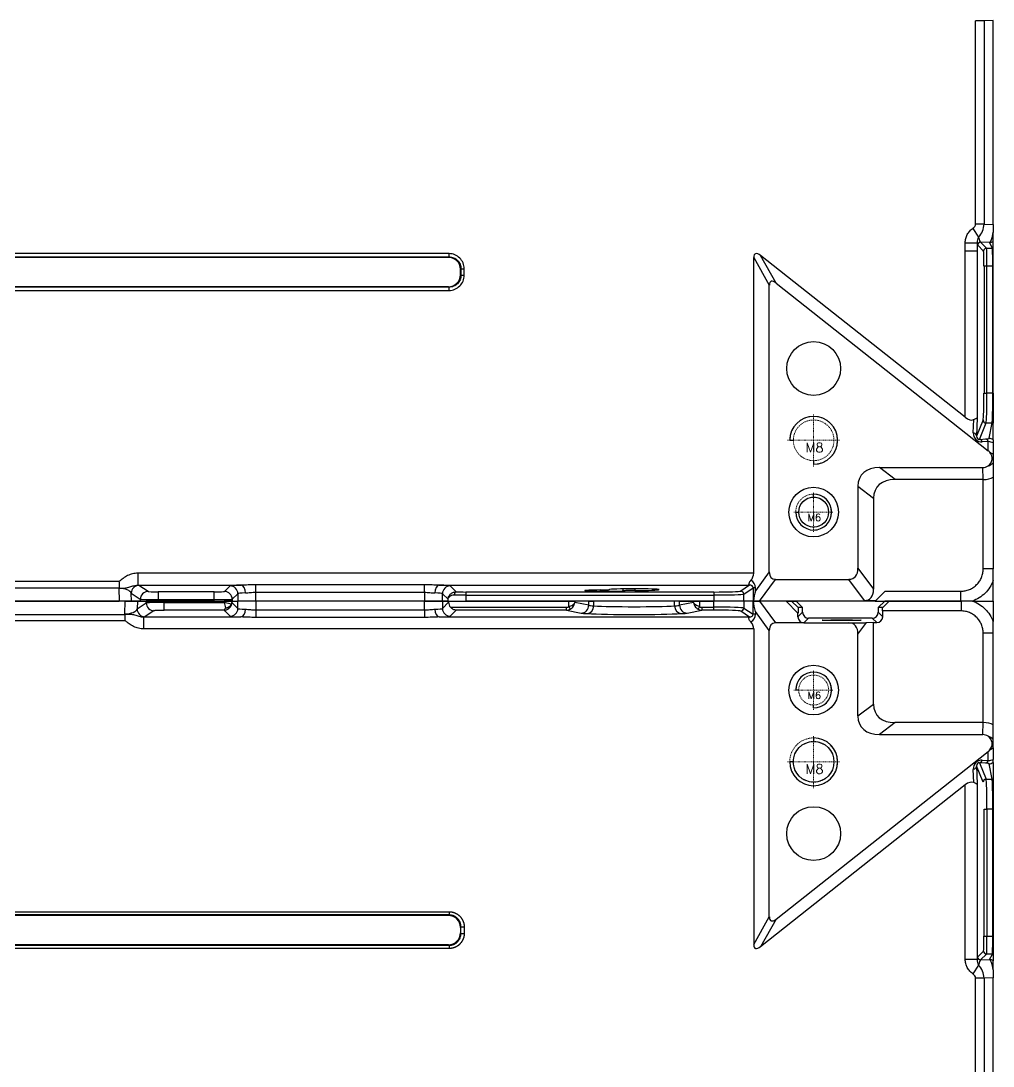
# Model space of a CAD drawing. Header units: millimetres. Extents: x 389 to 17466, y 310 to 5904.
# Drawn here: x 14890.4 to 15053, y 4295.9 to 4470.6 of the extents above; entities that cross this region are included whole.
import ezdxf

# ---------------------------------------------------------------- set-up
doc = ezdxf.new("R2010")
doc.units = ezdxf.units.MM
doc.linetypes.add('CENTER', pattern=[0.6, 0.375, -0.075, 0.075, -0.075])
doc.linetypes.add('HIDDEN', pattern=[0.2, 0.1, -0.1])
doc.layers.add('screw', color=33, linetype='Continuous', lineweight=13)
doc.styles.add('TXT', font='txt.shx', dxfattribs={"bigfont": 'gbcbig.shx'})

# ---------------------------------------------------------------- blocks, each defined once
blk = doc.blocks.new('screw_m8_g')
at = {"layer": 'screw', "color": 1, "linetype": 'CENTER', "lineweight": 18, "ltscale": 0.16}
for p, q in [((0, -4.4), (0, 4.4)), ((-4.4, 0), (4.4, 0))]:
    blk.add_line(p, q, dxfattribs=at)
at = {"layer": 'screw', "color": 33, "linetype": 'HIDDEN', "lineweight": 18, "ltscale": 0.16}
blk.add_circle((0, 0), 3.4, dxfattribs=at)
at = {"layer": 'screw', "color": 92, "linetype": 'HIDDEN', "lineweight": 18, "ltscale": 0.16}
blk.add_arc((0, 0), 4, 270, 180, dxfattribs=at)
at = {"layer": 'screw', "color": 6, "lineweight": 18, "style": 'TXT'}
blk.add_text('M8', height=1.6, dxfattribs=at).set_placement((-1.36, -2))
blk = doc.blocks.new('screw_m6_g')
at = {"layer": 'screw', "color": 1, "linetype": 'CENTER', "lineweight": 18, "ltscale": 0.12}
for p, q in [((0, -3.3), (0, 3.3)), ((-3.3, 0), (3.3, 0))]:
    blk.add_line(p, q, dxfattribs=at)
at = {"layer": 'screw', "color": 33, "linetype": 'HIDDEN', "lineweight": 18, "ltscale": 0.12}
blk.add_circle((0, 0), 2.5, dxfattribs=at)
at = {"layer": 'screw', "color": 92, "linetype": 'HIDDEN', "lineweight": 18, "ltscale": 0.12}
blk.add_arc((0, 0), 3, 270, 180, dxfattribs=at)
at = {"layer": 'screw', "color": 6, "lineweight": 18, "style": 'TXT'}
blk.add_text('M6', height=1.2, dxfattribs=at).set_placement((-1.02, -1.5))
blk = doc.blocks.new('YTGUH')
at = {"color": 9, "linetype": 'Continuous', "true_color": 0xc7c8ca}
for p, q in [((1930.43, 1169.18), (1930.43, 1203.13)), ((1931.84, 1203.13), (1930.43, 1203.13)), ((1933.36, 1203.18), (1931.84, 1203.13)), ((1931.84, 1203.13), (1931.84, 1169.18)), ((1933.36, 1169.13), (1933.36, 1203.18)), ((1931.84, 1169.18), (1930.43, 1169.18)), ((1931.84, 1169.18), (1933.36, 1169.13)), ((1933.36, 1169.13), (1933.36, 1167.79)), ((1929.98, 1168.46), (1930.92, 1167)), ((1928.7, 1164.71), (1928.7, 1166.06)), ((1928.7, 1166.06), (1930.7, 1166.06)), ((1930.7, 1166.06), (1930.7, 1164.71)), ((1931.75, 1164.65), (1930.78, 1165.63)), ((1932.77, 1166.08), (1931.28, 1166.13)), ((1931.28, 1166.13), (1932.25, 1165.15)), ((1933.24, 1165.15), (1932.77, 1166.08)), ((1933.36, 1165.16), (1933.36, 1166.26)), ((1842.4, 1164.23), (1704.31, 1164.23)), ((1704.31, 1163.69), (1842.4, 1163.69)), ((1842.32, 1163.61), (1704.39, 1163.61)), ((1842.4, 1163.69), (1842.32, 1163.61)), ((1842.4, 1163.69), (1842.4, 1164.23)), ((1893.34, 1163.56), (1895.94, 1158.95)), ((1893.34, 1110.81), (1893.34, 1163.56)), ((1897.1, 1159.31), (1894.5, 1163.92)), ((1928.7, 1136.87), (1894.5, 1163.92)), ((1928.7, 1136.87), (1928.7, 1164.71)), ((1928.7, 1164.71), (1930.7, 1164.71)), ((1930.7, 1164.71), (1930.7, 1136.79)), ((1932.25, 1165.15), (1933.24, 1165.15)), ((1931.84, 1162.16), (1931.84, 1140.91)), ((1932.34, 1162.16), (1931.84, 1162.16)), ((1932.34, 1140.91), (1932.34, 1162.16)), ((1933.3, 1162.16), (1932.34, 1162.16)), ((1933.3, 1140.91), (1933.3, 1162.16)), ((1933.3, 1162.16), (1933.36, 1162.16)), ((1933.36, 1140.91), (1933.36, 1162.16)), ((1844.31, 1161.61), (1844.4, 1161.7)), ((1844.31, 1160.7), (1844.31, 1161.61)), ((1844.4, 1160.61), (1844.31, 1160.7)), ((1844.4, 1161.7), (1844.4, 1160.61)), ((1844.4, 1161.7), (1844.94, 1161.7)), ((1844.4, 1160.61), (1844.94, 1160.61)), ((1844.94, 1160.61), (1844.94, 1161.7)), ((1842.4, 1158.62), (1704.31, 1158.62)), ((1842.32, 1158.71), (1704.39, 1158.71)), ((1842.32, 1158.71), (1842.4, 1158.62)), ((1842.4, 1158.08), (1842.4, 1158.62)), ((1895.94, 1111.05), (1895.94, 1158.95)), ((1897.1, 1159.31), (1932.54, 1131.29)), ((1704.31, 1158.08), (1842.4, 1158.08)), ((1931.84, 1140.91), (1932.34, 1140.91)), ((1933.3, 1140.91), (1932.34, 1140.91)), ((1933.3, 1140.91), (1933.36, 1140.91)), ((1930.05, 1134.28), (1930.12, 1136.5)), ((1930.7, 1136.79), (1930.61, 1133.72)), ((1931.7, 1136.43), (1930.61, 1133.72)), ((1931.1, 1133.19), (1932.19, 1135.93)), ((1932.19, 1135.93), (1933.21, 1135.93)), ((1932.69, 1133.36), (1933.21, 1135.93)), ((1933.36, 1133.11), (1933.36, 1135.92)), ((1899.36, 1133.03), (1899.96, 1133.03)), ((1931.1, 1133.19), (1932.12, 1133.25)), ((1932.56, 1132.81), (1931.54, 1132.75)), ((1932.54, 1131.29), (1932.56, 1132.81)), ((1933.36, 1132.63), (1933.36, 1130.66)), ((1933.36, 1130.66), (1933.36, 1129.28)), ((1903.36, 1129.63), (1903.36, 1129.03)), ((1933.36, 1129.28), (1933.36, 1126.84)), ((1914.37, 1128.47), (1931.66, 1128.47)), ((1916.98, 1126.47), (1914.37, 1128.47)), ((1931.7, 1126.47), (1931.66, 1128.47)), ((1910.77, 1125.36), (1910.77, 1111.68)), ((1910.77, 1125.36), (1913.37, 1123.36)), ((1931.7, 1126.47), (1916.98, 1126.47)), ((1931.71, 1111.55), (1931.71, 1126.47)), ((1933.36, 1126.84), (1933.36, 1111.55)), ((1903.36, 1123.53), (1903.36, 1124.03)), ((1913.37, 1123.36), (1913.37, 1108.14)), ((1900.36, 1121.03), (1900.86, 1121.03)), ((1910.77, 1111.68), (1913.37, 1108.14)), ((1933.36, 1111.55), (1931.71, 1111.55)), ((1787.22, 1109.43), (1759.49, 1109.43)), ((1790.35, 1110.81), (1790.35, 1108.81)), ((1893.34, 1110.81), (1790.35, 1110.81)), ((1895.94, 1111.05), (1893.61, 1107.89)), ((1894.28, 1106.16), (1896.96, 1109.79)), ((1896.96, 1109.79), (1909.24, 1109.79)), ((1911.85, 1106.26), (1909.24, 1109.79)), ((1759.44, 1108.37), (1787.27, 1108.37)), ((1787.25, 1108.32), (1787.21, 1108.3)), ((1787.21, 1108.3), (1787.28, 1106.16)), ((1790.35, 1108.81), (1807.62, 1108.81)), ((1792.09, 1107.76), (1790.56, 1108.77)), ((1803.16, 1107.7), (1793.78, 1107.7)), ((1793.78, 1107.7), (1793.78, 1106.4)), ((1803.16, 1106.4), (1803.16, 1107.7)), ((1805.8, 1108.69), (1804.86, 1107.76)), ((1838.3, 1108.89), (1810.09, 1108.89)), ((1810.09, 1107.63), (1810.09, 1108.89)), ((1838.3, 1107.63), (1838.3, 1108.89)), ((1840.78, 1108.81), (1892.42, 1108.81)), ((1843.6, 1107.69), (1842.6, 1108.69)), ((1886.67, 1107.67), (1845.23, 1107.67)), ((1845.23, 1107.67), (1845.23, 1107.17)), ((1871.53, 1107.88), (1871.53, 1108.2)), ((1873.44, 1108.22), (1873.44, 1107.93)), ((1886.67, 1107.67), (1886.67, 1107.17)), ((1892.66, 1108.82), (1891.17, 1107.82)), ((1891.66, 1107.32), (1893.22, 1108.36)), ((1892.42, 1108.81), (1892.66, 1108.82)), ((1893.22, 1108.36), (1893.22, 1106.16)), ((1893.61, 1108.36), (1893.22, 1108.36)), ((1893.61, 1107.89), (1893.61, 1108.36)), ((1913.76, 1106.26), (1915.3, 1107.8)), ((1915.3, 1107.8), (1927.97, 1107.8)), ((1927.97, 1106.16), (1927.97, 1107.8)), ((1788.28, 1106.16), (1758.43, 1106.16)), ((1759.43, 1106.16), (1787.28, 1106.16)), ((1789.31, 1106.16), (1787.28, 1106.16)), ((1788.21, 1104.02), (1788.28, 1106.16)), ((1788.28, 1106.16), (1790.31, 1106.16)), ((1789.31, 1106.16), (1789.27, 1107.47)), ((1789.27, 1107.47), (1790.79, 1106.46)), ((1790.79, 1106.16), (1789.31, 1106.16)), ((1790.31, 1106.16), (1790.27, 1104.84)), ((1790.31, 1106.16), (1791.79, 1106.16)), ((1790.79, 1106.46), (1790.79, 1106.16)), ((1790.79, 1106.16), (1793.78, 1106.16)), ((1791.79, 1105.85), (1791.79, 1106.16)), ((1794.78, 1106.16), (1791.79, 1106.16)), ((1793.78, 1106.16), (1793.78, 1106.4)), ((1793.78, 1106.4), (1803.16, 1106.4)), ((1803.16, 1106.16), (1793.78, 1106.16)), ((1794.78, 1106.16), (1794.78, 1105.91)), ((1794.78, 1106.16), (1804.8, 1106.16)), ((1794.78, 1105.91), (1804.8, 1105.91)), ((1794.78, 1104.61), (1794.78, 1105.91)), ((1803.16, 1106.16), (1803.16, 1106.4)), ((1803.16, 1106.16), (1806.16, 1106.16)), ((1804.8, 1105.91), (1804.8, 1106.16)), ((1806.1, 1106.16), (1804.8, 1106.16)), ((1806, 1105.63), (1804.8, 1105.91)), ((1804.8, 1105.91), (1805.01, 1105.02)), ((1806.1, 1106.16), (1806.1, 1105.91)), ((1806.1, 1106.16), (1807.1, 1106.16)), ((1806.1, 1105.91), (1807.1, 1104.92)), ((1806.16, 1106.46), (1807.1, 1107.39)), ((1806.16, 1106.46), (1806.16, 1106.16)), ((1806.16, 1106.16), (1807.1, 1106.16)), ((1807.1, 1107.39), (1807.1, 1106.16)), ((1810.09, 1106.16), (1807.1, 1106.16)), ((1807.1, 1104.92), (1807.1, 1106.16)), ((1810.09, 1106.16), (1807.1, 1106.16)), ((1810.09, 1107.63), (1838.3, 1107.63)), ((1810.09, 1106.16), (1810.09, 1107.63)), ((1838.3, 1106.16), (1810.09, 1106.16)), ((1810.09, 1106.16), (1810.09, 1104.68)), ((1838.3, 1106.16), (1810.09, 1106.16)), ((1838.3, 1107.63), (1838.3, 1106.16)), ((1841.3, 1106.16), (1838.3, 1106.16)), ((1838.3, 1104.68), (1838.3, 1106.16)), ((1838.3, 1106.16), (1841.3, 1106.16)), ((1841.3, 1106.16), (1841.3, 1107.39)), ((1841.3, 1107.39), (1842.23, 1106.46)), ((1841.3, 1106.16), (1842.23, 1106.16)), ((1841.3, 1106.16), (1841.3, 1104.92)), ((1842.34, 1106.16), (1841.3, 1106.16)), ((1841.3, 1104.92), (1842.34, 1105.95)), ((1842.23, 1106.16), (1842.23, 1106.46)), ((1842.23, 1106.16), (1845.23, 1106.16)), ((1842.34, 1105.95), (1842.34, 1106.16)), ((1842.34, 1106.16), (1862.43, 1106.16)), ((1845.23, 1107.17), (1886.67, 1107.17)), ((1845.23, 1107.17), (1845.23, 1106.16)), ((1886.67, 1106.16), (1845.23, 1106.16)), ((1862.43, 1105.24), (1862.43, 1106.16)), ((1862.43, 1106.16), (1863.41, 1106.16)), ((1863.41, 1106.16), (1863.41, 1105.92)), ((1865.76, 1106.16), (1863.41, 1106.16)), ((1865.76, 1105.46), (1863.41, 1105.92)), ((1865.76, 1105.46), (1865.76, 1106.16)), ((1865.76, 1106.16), (1866.59, 1106.16)), ((1866.59, 1105.36), (1866.59, 1106.16)), ((1880.12, 1106.16), (1866.59, 1106.16)), ((1880.12, 1105.36), (1880.12, 1106.16)), ((1880.95, 1106.16), (1880.12, 1106.16)), ((1880.95, 1105.46), (1880.95, 1106.16)), ((1880.95, 1106.16), (1883.3, 1106.16)), ((1883.3, 1105.92), (1880.95, 1105.46)), ((1883.3, 1105.92), (1883.3, 1106.16)), ((1883.3, 1106.16), (1884.28, 1106.16)), ((1884.28, 1106.16), (1884.28, 1105.24)), ((1884.28, 1106.16), (1886.67, 1106.16)), ((1886.67, 1107.17), (1886.67, 1106.16)), ((1891.66, 1106.16), (1886.67, 1106.16)), ((1886.67, 1105.14), (1886.67, 1106.16)), ((1891.66, 1106.16), (1886.67, 1106.16)), ((1891.66, 1106.16), (1891.66, 1107.32)), ((1893.22, 1106.16), (1891.66, 1106.16)), ((1891.66, 1106.16), (1891.66, 1104.99)), ((1893.22, 1106.16), (1891.66, 1106.16)), ((1893.22, 1106.16), (1893.28, 1106.16)), ((1893.22, 1103.95), (1893.22, 1106.16)), ((1893.28, 1106.16), (1893.22, 1106.16)), ((1894.28, 1106.16), (1893.28, 1106.16)), ((1893.28, 1106.16), (1894.28, 1106.16)), ((1913.66, 1106.16), (1894.28, 1106.16)), ((1894.28, 1106.16), (1896.96, 1102.52)), ((1898.75, 1106.16), (1894.28, 1106.16)), ((1900.74, 1104.15), (1898.75, 1106.16)), ((1898.75, 1106.16), (1899.67, 1106.16)), ((1899.67, 1106.16), (1900.76, 1105.06)), ((1899.67, 1106.16), (1900.41, 1106.16)), ((1900.41, 1106.16), (1901.51, 1105.06)), ((1911.85, 1106.26), (1913.76, 1106.26)), ((1913.66, 1106.16), (1913.76, 1106.26)), ((1913.66, 1106.16), (1927.97, 1106.16)), ((1914.15, 1105.06), (1915.25, 1106.16)), ((1915.98, 1106.16), (1915.25, 1106.16)), ((1928, 1106.16), (1915.98, 1106.16)), ((1928, 1106.16), (1928, 1104.51)), ((1790.27, 1104.84), (1791.79, 1105.85)), ((1793.09, 1104.56), (1791.56, 1103.54)), ((1804.8, 1104.61), (1794.78, 1104.61)), ((1805.8, 1103.62), (1804.8, 1104.61)), ((1810.09, 1104.68), (1838.3, 1104.68)), ((1810.09, 1104.68), (1810.09, 1103.43)), ((1838.3, 1104.68), (1838.3, 1103.43)), ((1843.62, 1104.64), (1842.6, 1103.62)), ((1842.62, 1105.14), (1862.04, 1105.14)), ((1862.04, 1104.64), (1843.62, 1104.64)), ((1862.04, 1104.64), (1862.04, 1105.14)), ((1862.04, 1104.64), (1864.48, 1104.16)), ((1862.43, 1105.24), (1862.66, 1104.8)), ((1882.23, 1104.16), (1884.67, 1104.64)), ((1884.28, 1105.24), (1884.05, 1104.8)), ((1884.67, 1105.14), (1884.67, 1104.64)), ((1884.67, 1105.14), (1886.67, 1105.14)), ((1886.67, 1104.64), (1884.67, 1104.64)), ((1886.67, 1104.64), (1886.67, 1105.14)), ((1892.66, 1103.49), (1891.17, 1104.49)), ((1891.66, 1104.99), (1893.22, 1103.95)), ((1893.61, 1104.42), (1893.61, 1103.95)), ((1895.94, 1101.26), (1893.61, 1104.42)), ((1900.74, 1103.53), (1901.51, 1104.3)), ((1900.74, 1103.53), (1900.74, 1104.15)), ((1901.51, 1105.06), (1900.76, 1105.06)), ((1901.51, 1104.3), (1901.51, 1105.06)), ((1914.86, 1105.06), (1914.15, 1105.06)), ((1914.15, 1105.06), (1914.15, 1104.3)), ((1914.15, 1104.3), (1914.9, 1103.55)), ((1914.9, 1105.06), (1914.86, 1105.06)), ((1914.9, 1104.01), (1914.9, 1104.51)), ((1928, 1104.51), (1914.9, 1104.51)), ((1758.44, 1103.94), (1788.27, 1103.94)), ((1788.22, 1102.88), (1758.49, 1102.88)), ((1788.25, 1103.99), (1788.21, 1104.02)), ((1791.35, 1103.5), (1807.62, 1103.5)), ((1791.35, 1101.5), (1791.35, 1103.5)), ((1838.3, 1103.43), (1810.09, 1103.43)), ((1840.78, 1103.5), (1892.42, 1103.5)), ((1892.42, 1103.5), (1892.66, 1103.49)), ((1893.61, 1103.95), (1893.22, 1103.95)), ((1901.73, 1102.52), (1896.96, 1102.52)), ((1902.51, 1103.3), (1901.73, 1102.52)), ((1901.73, 1102.52), (1909.24, 1102.52)), ((1913.15, 1103.3), (1902.51, 1103.3)), ((1910.77, 1100.63), (1912.07, 1102.4)), ((1913.37, 1102.55), (1912.07, 1102.54)), ((1912.07, 1102.54), (1912.07, 1102.54)), ((1912.07, 1102.54), (1912.07, 1102.4)), ((1913.9, 1102.55), (1913.15, 1103.3)), ((1913.37, 1102.55), (1913.9, 1102.55)), ((1913.37, 1088.95), (1913.37, 1102.55)), ((1914.9, 1103.55), (1914.9, 1104.01)), ((1893.34, 1101.5), (1791.35, 1101.5)), ((1893.34, 1101.5), (1893.34, 1048.75)), ((1895.94, 1053.36), (1895.94, 1101.26)), ((1931.71, 1085.84), (1931.71, 1100.8)), ((1933.36, 1100.8), (1931.71, 1100.8)), ((1933.36, 1085.47), (1933.36, 1100.8)), ((1910.77, 1086.95), (1910.77, 1100.63)), ((1900.86, 1091.29), (1900.36, 1091.29)), ((1903.36, 1088.29), (1903.36, 1088.79)), ((1910.77, 1086.95), (1913.37, 1088.95)), ((1916.98, 1085.84), (1914.37, 1083.84)), ((1931.7, 1085.84), (1916.98, 1085.84)), ((1931.66, 1083.84), (1931.7, 1085.84)), ((1933.36, 1083.03), (1933.36, 1085.47)), ((1903.36, 1083.29), (1903.36, 1082.69)), ((1914.37, 1083.84), (1931.66, 1083.84)), ((1933.36, 1081.65), (1933.36, 1083.03)), ((1933.36, 1081.65), (1933.36, 1079.68)), ((1897.1, 1053.01), (1932.54, 1081.02)), ((1932.56, 1079.5), (1932.54, 1081.02)), ((1899.96, 1079.29), (1899.36, 1079.29)), ((1930.12, 1075.81), (1930.05, 1078.03)), ((1930.61, 1078.59), (1930.7, 1075.53)), ((1931.7, 1075.88), (1930.61, 1078.59)), ((1932.12, 1079.06), (1931.1, 1079.12)), ((1931.1, 1079.12), (1932.19, 1076.38)), ((1931.54, 1079.56), (1932.56, 1079.5)), ((1933.21, 1076.38), (1932.69, 1078.95)), ((1933.36, 1079.2), (1933.36, 1076.39)), ((1932.19, 1076.38), (1933.21, 1076.38)), ((1928.7, 1075.44), (1894.5, 1048.39)), ((1928.7, 1046.25), (1928.7, 1075.44)), ((1930.7, 1075.53), (1930.7, 1046.25)), ((1931.84, 1050.16), (1931.84, 1071.4)), ((1931.84, 1071.4), (1932.34, 1071.4)), ((1932.34, 1071.4), (1932.34, 1050.16)), ((1933.3, 1071.4), (1932.34, 1071.4)), ((1933.3, 1050.16), (1933.3, 1071.4)), ((1933.3, 1071.4), (1933.36, 1071.4)), ((1933.36, 1071.4), (1933.36, 1050.16)), ((1704.31, 1054.23), (1842.4, 1054.23)), ((1842.4, 1053.69), (1704.31, 1053.69)), ((1842.32, 1053.61), (1704.39, 1053.61)), ((1842.32, 1053.61), (1842.4, 1053.69)), ((1842.4, 1054.23), (1842.4, 1053.69)), ((1893.34, 1048.75), (1895.94, 1053.36)), ((1897.1, 1053.01), (1894.5, 1048.39)), ((1844.4, 1051.7), (1844.31, 1051.61)), ((1844.31, 1051.61), (1844.31, 1050.7)), ((1844.31, 1050.7), (1844.4, 1050.61)), ((1844.4, 1050.61), (1844.4, 1051.7)), ((1844.4, 1051.7), (1844.94, 1051.7)), ((1844.4, 1050.61), (1844.94, 1050.61)), ((1844.94, 1051.7), (1844.94, 1050.61)), ((1931.84, 1050.16), (1932.34, 1050.16)), ((1932.34, 1050.16), (1933.3, 1050.16)), ((1933.3, 1050.16), (1933.36, 1050.16)), ((1704.31, 1048.62), (1842.4, 1048.62)), ((1842.32, 1048.71), (1704.39, 1048.71)), ((1842.4, 1048.62), (1842.32, 1048.71)), ((1842.4, 1048.62), (1842.4, 1048.08)), ((1842.4, 1048.08), (1704.31, 1048.08)), ((1930.78, 1046.68), (1931.75, 1047.66)), ((1932.25, 1047.16), (1931.28, 1046.18)), ((1933.24, 1047.16), (1932.25, 1047.16)), ((1932.77, 1046.23), (1933.24, 1047.16)), ((1933.36, 1047.15), (1933.36, 1046.05)), ((1930.7, 1046.25), (1928.7, 1046.25)), ((1930.92, 1045.31), (1929.98, 1043.85)), ((1931.28, 1046.18), (1932.77, 1046.23)), ((1933.36, 1044.52), (1933.36, 1046.05)), ((1930.43, 1009.18), (1930.43, 1043.13)), ((1931.84, 1043.13), (1930.43, 1043.13)), ((1933.36, 1043.18), (1931.84, 1043.13)), ((1931.84, 1043.13), (1931.84, 1009.18)), ((1933.36, 1044.52), (1933.36, 1043.18)), ((1933.36, 1009.13), (1933.36, 1043.18))]:
    blk.add_line(p, q, dxfattribs=at)
for centre, radius in [((1903.36, 1145.03), 4.5), ((1903.36, 1121.03), 4.15), ((1903.36, 1091.29), 4.15), ((1903.36, 1067.29), 4.5)]:
    blk.add_circle(centre, radius, dxfattribs=at)
for centre, radius, start, end in [((1903.36, 1133.03), 4, 270, 180), ((1903.36, 1133.03), 3.4, 180, 180.0001), ((1931.66, 1130.01), 1.53, 304.2742, 40.7405), ((1903.36, 1121.03), 3, 180, 90), ((1903.36, 1121.03), 2.5, 90, 89.9999), ((1903.36, 1091.29), 3, 270, 180), ((1903.36, 1091.29), 2.5, 180, 180.0001), ((1903.36, 1079.29), 4, 180, 90), ((1931.66, 1082.3), 1.53, 319.2595, 55.7258), ((1903.36, 1079.29), 3.4, 90, 89.9999)]:
    blk.add_arc(centre, radius, start, end, dxfattribs=at)
for centre, major_axis, ratio, start_param, end_param in [((1929.01, 1169.21), (1.41, -0.05), 0.706891, 5.49138, 6.307865), ((1929.01, 1169.21), (0.1, 3), 0.942809, 3.920583, 4.737069), ((1932.77, 1169.08), (0.03, 3), 0.218747, 3.185509, 4.27169), ((1930.78, 1169.13), (0, 3.5), 0.051121, 2.637545, 3.090378), ((1931.28, 1165.63), (0.354, 0.354), 0.998783, 0.786007, 2.355586), ((1931.28, 1169.13), (-0.03, 3), 0.177208, 2.354878, 3.084509), ((1932.77, 1167.08), (-0.894, -0.447), 0.999239, 1.107575, 1.728982), ((1842.3, 1161.6), (1.42, 1.42), 0.992433, 5.501585, 7.064785), ((1894.98, 1161.73), (-1.39, 2.46), 0.35329, 5.569338, 6.841706), ((1932.25, 1164.65), (0.354, 0.354), 0.998783, 0.786007, 2.355586), ((1931.75, 1162.16), (0, 2.5), 0.034921, 4.712389, 6.248279), ((1932.25, 1162.16), (0, 3), 0.029101, 4.712389, 6.248279), ((1933.24, 1166.15), (-0.894, -0.447), 0.999239, 1.107575, 1.228311), ((1933.23, 1162.16), (0, 3), 0.023273, 4.712389, 6.248279), ((1842.3, 1160.71), (1.42, -1.42), 0.992433, 5.501585, 7.064785), ((1897.59, 1157.12), (-1.39, 2.46), 0.35329, 5.569338, 6.841706), ((1931.68, 1140.91), (0, 4.5), 0.034921, 3.228859, 4.712389), ((1932.18, 1140.91), (0, 5), 0.031429, 3.228859, 4.712389), ((1933.2, 1140.91), (0, 5), 0.020946, 3.228859, 4.712389), ((1928.7, 1139.42), (-1.41, 2.92), 0.484172, 2.356194, 3.141772), ((1932.19, 1136.43), (0.464, -0.185), 0.995592, 3.522886, 5.090641), ((1933.21, 1134.94), (-0.981, 0.196), 0.996044, 4.759337, 4.908556), ((1931.59, 1134.37), (0.81, 1.45), 0.902173, 2.097303, 3.665057), ((1929.62, 1133.72), (1, -0.028), 0.62541, 0.044741, 1.134215), ((1931.15, 1133.82), (0.316, 0.584), 0.749129, 2.10575, 3.673505), ((1931.1, 1132.2), (-0.058, 0.998), 0.553603, 5.268923, 6.178337), ((1931.69, 1133.36), (1, 0), 0.119965, 5.155981, 6.2591), ((1932.12, 1132.26), (-0.058, 0.998), 0.553603, 5.268923, 6.178337), ((1931.69, 1132.36), (-2, 0.01), 0.250652, 3.733385, 4.264997), ((1932.69, 1132.36), (-0.981, 0.196), 0.996044, 4.185297, 4.908556), ((1931.64, 1128.4), (0.04, 3.22), 0.621326, 5.671486, 5.837782), ((1931.66, 1130.01), (-2, 0.03), 0.621326, 3.710493, 4.100689), ((1931.64, 1131.3), (0.05, -2.83), 0.707053, 6.270844, 6.717613), ((1931.66, 1130.01), (2, 0.03), 0.707053, 5.146817, 5.710572), ((1918.98, 1121.4), (7.63, -5.85), 0.519988, 2.546017, 3.521237), ((1921.59, 1119.4), (7.63, -5.85), 0.519988, 2.546017, 3.521237), ((1931.67, 1129.3), (0.05, -2.83), 0.707053, 6.270844, 6.275957), ((1931.71, 1127.3), (2, 0.02), 0.414169, 4.708775, 5.676033), ((1905.84, 1115.89), (-4.3, 5.83), 0.414284, 2.845311, 3.653779), ((1890.73, 1110.81), (-2.61, 0), 0.767327, 2.512853, 3.141593), ((1892.05, 1108.32), (1.5, 0.48), 0.950312, 5.986054, 7.026993), ((1899.23, 1113.86), (2.86, 3.89), 0.414284, 2.629407, 3.437875), ((1787.27, 1107.46), (-2, 0.07), 0.41429, 3.231325, 4.757818), ((1790.56, 1107.47), (-0.72, -1.08), 0.998023, 3.730274, 5.299244), ((1787.27, 1108.76), (-3.3, 0), 0.042162, 3.204893, 3.507282), ((1792.09, 1106.46), (-0.72, -1.08), 0.998023, 3.730274, 5.299244), ((1793.78, 1107.76), (-1.7, 0), 0.034921, 0.05236, 1.570796), ((1803.16, 1107.76), (-1.7, 0), 0.034921, 1.570796, 3.106686), ((1804.86, 1106.46), (0.919, -0.919), 0.998783, 0.786007, 2.355586), ((1810.09, 1108.69), (-4.3, 0), 0.034921, 5.326162, 6.248279), ((1805.8, 1107.39), (-0.919, 0.919), 0.998783, 3.9276, 5.497178), ((1807.62, 1107.51), (-0.03, 1.3), 0.575839, 4.698222, 6.240485), ((1840.78, 1107.51), (0.03, 1.3), 0.575839, 0.0427, 1.584963), ((1838.3, 1108.69), (-4.3, 0), 0.034921, 3.176499, 4.098616), ((1842.6, 1107.39), (0.919, 0.919), 0.998783, 0.786007, 2.355586), ((1843.6, 1107.19), (0.015, 0.5), 0.654228, 0.046162, 1.590566), ((1845.23, 1107.76), (-2.5, 0), 0.034921, 0.857409, 1.570796), ((1868.36, 1107.9), (-3.25, 0), 0.034921, 4.932997, 9.204313), ((1873.36, 1108.07), (-4.15, 0), 0.034921, 1.590802, 6.263213), ((1886.67, 1107.83), (-4.5, 0), 0.034921, 1.570796, 3.089233), ((1891.17, 1107.32), (0.277, -0.416), 0.998023, 0.983941, 2.552911), ((1892.66, 1109.82), (-0.027, 1), 0.608624, 2.799613, 3.097594), ((1892.66, 1108.32), (0.543, 0.187), 0.861051, 5.99218, 7.56115), ((1908.45, 1112.35), (-4.3, 5.83), 0.414284, 2.845311, 3.653779), ((1793.78, 1106.46), (-3, 0), 0.019788, 0.05236, 1.570796), ((1794.78, 1105.85), (-3, 0), 0.019788, 4.712389, 6.230825), ((1803.16, 1106.46), (-3, 0), 0.019788, 1.570796, 3.106686), ((1804.8, 1105.91), (1.3, 0.04), 0.593526, 5.870649, 6.229269), ((1804.8, 1105.91), (1.2, 0.51), 0.96994, 5.512051, 5.870672), ((1810.09, 1107.39), (-3, 0), 0.050053, 5.326162, 6.248279), ((1838.3, 1107.39), (-3, 0), 0.050053, 3.176499, 4.098616), ((1843.64, 1105.96), (-0.92, -0.92), 0.998783, 5.498396, 6.177197), ((1845.23, 1107.26), (-3, 0), 0.029101, 0.857409, 1.570796), ((1886.67, 1107.33), (-5, 0), 0.031429, 1.570796, 3.089233), ((1914.32, 1104.51), (2, 2), 0.008726, 4.997973, 5.688376), ((1788.27, 1104.85), (2, 0.07), 0.41429, 4.66696, 6.193453), ((1791.56, 1104.84), (-0.72, 1.08), 0.998023, 0.983941, 2.552911), ((1793.09, 1105.85), (-0.72, 1.08), 0.998023, 0.983941, 2.552911), ((1794.78, 1104.55), (-1.7, 0), 0.034921, 4.712389, 6.230825), ((1804.8, 1105.91), (0.54, 1.19), 0.988133, 3.572817, 4.783775), ((1804.8, 1105.91), (0.01, 1.3), 0.222706, 3.178322, 3.963111), ((1805.8, 1104.92), (-0.919, -0.919), 0.998783, 0.786007, 2.355586), ((1805.54, 1105.64), (-0.46, 0.195), 0.685021, 3.203282, 3.695879), ((1805.54, 1105.63), (0.456, -0.205), 0.69482, 0.078462, 0.573236), ((1810.09, 1104.92), (-3, 0), 0.050053, 0.034907, 0.957024), ((1807.62, 1104.8), (-0.03, -1.3), 0.575839, 0.0427, 1.584963), ((1838.3, 1104.92), (-3, 0), 0.050053, 2.184569, 3.106686), ((1840.78, 1104.8), (0.03, -1.3), 0.575839, 4.698222, 6.240485), ((1842.6, 1104.92), (0.919, -0.919), 0.998783, 3.9276, 5.497178), ((1862.04, 1105.94), (-0.797, 0.158), 0.984226, 1.769364, 2.267987), ((1862.04, 1105.94), (-1.28, 0.25), 0.996219, 1.769364, 2.267987), ((1864.48, 1105.46), (0.25, 1.28), 0.984226, 3.340161, 4.904897), ((1871.67, 1104.2), (-7.3, 0), 0.034921, 0.174533, 0.563912), ((1865.5, 1105.36), (0.07, 1.3), 0.844803, 3.206862, 4.759004), ((1871.67, 1105.5), (-6, 0), 0.042487, 0.174533, 0.563912), ((1873.36, 1105.54), (-8, 0), 0.040595, 0.563912, 2.57768), ((1875.05, 1105.5), (-6, 0), 0.042487, 2.57768, 2.96706), ((1881.22, 1105.36), (-0.07, 1.3), 0.844803, 1.524182, 3.076323), ((1882.23, 1105.46), (-0.25, 1.28), 0.984226, 1.378289, 2.943025), ((1875.05, 1104.2), (-7.3, 0), 0.034921, 2.57768, 2.96706), ((1884.67, 1105.94), (1.28, 0.25), 0.996219, 4.015198, 4.513821), ((1884.67, 1105.94), (-0.797, -0.158), 0.984226, 0.873605, 1.372228), ((1886.67, 1104.98), (-5, 0), 0.031429, 3.193953, 4.712389), ((1886.67, 1104.48), (-4.5, 0), 0.034921, 3.193953, 4.712389), ((1891.17, 1104.99), (0.277, 0.416), 0.998023, 3.730274, 5.299244), ((1900.76, 1103.64), (0.01, 1.41), 0.013235, 0.000063, 1.203911), ((1902.51, 1104.3), (0.707, 0.707), 0.999695, 2.356347, 3.926839), ((1913.15, 1104.3), (0.707, -0.707), 0.999695, 5.497939, 7.068431), ((1914.86, 1104.51), (0, 2), 0.017455, 4.712389, 4.989245), ((1788.27, 1103.55), (3.3, 0), 0.042162, 5.917496, 6.219885), ((1810.09, 1103.62), (-4.3, 0), 0.034921, 0.034907, 0.957024), ((1838.3, 1103.62), (-4.3, 0), 0.034921, 2.184569, 3.106686), ((1873.36, 1104.24), (-9.3, 0), 0.034921, 0.563912, 2.57768), ((1892.66, 1102.5), (-0.027, -1), 0.608624, 3.185591, 3.483573), ((1892.66, 1104), (-0.543, 0.187), 0.861051, 1.863628, 3.432598), ((1892.05, 1104), (-1.5, 0.48), 0.950312, 2.397785, 3.438724), ((1890.73, 1101.5), (-2.61, 0), 0.767327, 3.141593, 3.770332), ((1899.23, 1098.45), (2.86, -3.89), 0.414284, 2.845311, 3.653779), ((1901.74, 1103.53), (0.397, 0.931), 0.985858, 1.968767, 3.539259), ((1910.38, 1102.58), (3.74, 0.02), 0.015482, 4.404581, 5.182038), ((1905.84, 1096.42), (-4.3, -5.83), 0.414284, 2.629407, 3.437875), ((1907.14, 1098.19), (-4.3, -5.83), 0.414284, 2.629407, 2.660418), ((1913.9, 1103.55), (0.707, -0.707), 0.999695, 5.497939, 7.068431), ((1921.59, 1092.91), (7.63, 5.85), 0.519988, 2.761948, 3.737168), ((1918.98, 1090.91), (7.63, 5.85), 0.519988, 2.761948, 3.737168), ((1931.67, 1083.01), (-0.05, -2.83), 0.707053, 3.148821, 3.153934), ((1931.71, 1085.01), (-2, 0.02), 0.414169, 3.748745, 4.716003), ((1931.64, 1081.01), (-0.05, -2.83), 0.707053, 2.707165, 3.153934), ((1931.66, 1082.3), (2, -0.03), 0.707053, 0.572613, 1.136369), ((1931.66, 1082.3), (2, 0.03), 0.621326, 5.324089, 5.714285), ((1931.64, 1083.91), (0.04, -3.22), 0.621326, 0.445403, 0.6117), ((1931.59, 1077.94), (-0.81, 1.45), 0.902173, 5.759721, 7.327475), ((1929.62, 1078.59), (1, 0.028), 0.62541, 5.14897, 6.238444), ((1931.15, 1078.49), (-0.316, 0.584), 0.749129, 5.751273, 7.319028), ((1931.1, 1080.11), (-0.058, -0.998), 0.553603, 0.104848, 1.014262), ((1932.12, 1080.05), (-0.058, -0.998), 0.553603, 0.104848, 1.014262), ((1931.69, 1078.95), (-1, 0), 0.119965, 3.165678, 4.268797), ((1931.69, 1079.95), (2, 0.01), 0.250652, 5.159781, 5.691393), ((1932.69, 1079.95), (-0.981, -0.196), 0.996044, 1.374629, 2.097888), ((1932.19, 1075.88), (0.464, 0.185), 0.995592, 1.192545, 2.760299), ((1932.18, 1071.4), (0, 5), 0.031429, 4.712389, 6.195919), ((1933.21, 1077.38), (-0.981, -0.196), 0.996044, 1.374629, 1.523848), ((1933.2, 1071.4), (0, 5), 0.020946, 4.712389, 6.195919), ((1928.7, 1072.89), (1.41, 2.92), 0.484172, 6.283006, 7.068583), ((1842.3, 1051.6), (1.42, 1.42), 0.992433, 5.501585, 7.064785), ((1897.59, 1055.19), (-1.39, -2.46), 0.35329, 5.724665, 6.997033), ((1842.3, 1050.71), (1.42, -1.42), 0.992433, 5.501585, 7.064785), ((1931.75, 1050.16), (0, 2.5), 0.034921, 3.176499, 4.712389), ((1932.25, 1050.16), (0, 3), 0.029101, 3.176499, 4.712389), ((1933.23, 1050.16), (0, 3), 0.023273, 3.176499, 4.712389), ((1894.98, 1050.58), (-1.39, -2.46), 0.35329, 5.724665, 6.997033), ((1930.78, 1043.18), (0, 3.5), 0.051121, 0.051215, 0.504047), ((1931.28, 1046.68), (0.354, -0.354), 0.998783, 3.9276, 5.497178), ((1932.25, 1047.66), (-0.354, 0.354), 0.998783, 0.786007, 2.355586), ((1933.24, 1046.16), (-0.894, 0.447), 0.999239, 5.054874, 5.17561), ((1931.28, 1043.18), (0.03, 3), 0.177208, 0.057084, 0.786715), ((1929.01, 1043.11), (-0.1, 3), 0.942809, 4.687709, 5.504195), ((1932.77, 1045.24), (-0.894, 0.447), 0.999239, 4.554203, 5.17561), ((1932.77, 1043.24), (-0.03, 3), 0.218747, 5.153088, 6.239269), ((1929.01, 1043.11), (1.41, 0.05), 0.706891, 6.258505, 7.074991)]:
    blk.add_ellipse(centre, major_axis=major_axis, ratio=ratio, start_param=start_param, end_param=end_param, dxfattribs=at)
blk.add_ellipse((1908.04, 1102.95), major_axis=(-3.25, 0), ratio=0.017455, dxfattribs=at)
for points, knots in [([(1928.7, 1166.06), (1928.7, 1166.3), (1928.73, 1166.53), (1928.85, 1166.99), (1928.93, 1167.21), (1929.15, 1167.63), (1929.29, 1167.83), (1929.6, 1168.18), (1929.78, 1168.33), (1929.98, 1168.46)], [0, 0, 0, 0, 0.25, 0.25, 0.5, 0.5, 0.75, 0.75, 1, 1, 1, 1]), ([(1933.36, 1166.26), (1933.36, 1166.28), (1933.36, 1166.32), (1933.36, 1166.46), (1933.36, 1166.55), (1933.36, 1166.8), (1933.36, 1166.95), (1933.36, 1167.33), (1933.36, 1167.54), (1933.36, 1167.79)], [0, 0, 0, 0, 0.25, 0.25, 0.5, 0.5, 0.75, 0.75, 1, 1, 1, 1]), ([(1930.92, 1167), (1930.85, 1166.85), (1930.8, 1166.7), (1930.72, 1166.39), (1930.7, 1166.23), (1930.7, 1166.06)], [0, 0, 0, 0, 0.5, 0.5, 1, 1, 1, 1]), ([(1844.94, 1161.7), (1844.94, 1162.03), (1844.87, 1162.36), (1844.62, 1162.98), (1844.43, 1163.26), (1843.96, 1163.73), (1843.68, 1163.91), (1843.07, 1164.17), (1842.74, 1164.23), (1842.4, 1164.23)], [0, 0, 0, 0, 0.25, 0.25, 0.5, 0.5, 0.75, 0.75, 1, 1, 1, 1]), ([(1842.4, 1163.69), (1842.66, 1163.69), (1842.93, 1163.64), (1843.41, 1163.44), (1843.63, 1163.29), (1844, 1162.92), (1844.15, 1162.7), (1844.34, 1162.22), (1844.4, 1161.96), (1844.4, 1161.7)], [0, 0, 0, 0, 0.25, 0.25, 0.5, 0.5, 0.75, 0.75, 1, 1, 1, 1]), ([(1933.36, 1162.16), (1933.36, 1162.54), (1933.36, 1162.93), (1933.36, 1163.46), (1933.36, 1163.63), (1933.36, 1163.96), (1933.36, 1164.11), (1933.36, 1164.38), (1933.36, 1164.51), (1933.36, 1164.73), (1933.36, 1164.82), (1933.36, 1164.98), (1933.36, 1165.04), (1933.36, 1165.13), (1933.36, 1165.15), (1933.36, 1165.16)], [0, 0, 0, 0, 0.25, 0.25, 0.375, 0.375, 0.5, 0.5, 0.625, 0.625, 0.75, 0.75, 0.875, 0.875, 1, 1, 1, 1]), ([(1842.4, 1158.08), (1842.74, 1158.08), (1843.07, 1158.14), (1843.68, 1158.4), (1843.96, 1158.59), (1844.43, 1159.06), (1844.62, 1159.34), (1844.87, 1159.95), (1844.94, 1160.28), (1844.94, 1160.61)], [0, 0, 0, 0, 0.25, 0.25, 0.5, 0.5, 0.75, 0.75, 1, 1, 1, 1]), ([(1844.4, 1160.61), (1844.4, 1160.35), (1844.34, 1160.09), (1844.15, 1159.61), (1844, 1159.39), (1843.63, 1159.02), (1843.41, 1158.87), (1842.93, 1158.67), (1842.66, 1158.62), (1842.4, 1158.62)], [0, 0, 0, 0, 0.25, 0.25, 0.5, 0.5, 0.75, 0.75, 1, 1, 1, 1]), ([(1933.36, 1140.91), (1933.36, 1140.6), (1933.36, 1140.29), (1933.36, 1139.69), (1933.36, 1139.39), (1933.36, 1138.81), (1933.36, 1138.53), (1933.36, 1138.01), (1933.36, 1137.76), (1933.36, 1137.3), (1933.36, 1137.1), (1933.36, 1136.72), (1933.36, 1136.56), (1933.36, 1136.28), (1933.36, 1136.17), (1933.36, 1136.01), (1933.36, 1135.95), (1933.36, 1135.92)], [0, 0, 0, 0, 0.125, 0.125, 0.25, 0.25, 0.375, 0.375, 0.5, 0.5, 0.625, 0.625, 0.75, 0.75, 0.875, 0.875, 1, 1, 1, 1]), ([(1930.12, 1136.5), (1930.2, 1136.54), (1930.28, 1136.58), (1930.42, 1136.64), (1930.48, 1136.66), (1930.58, 1136.71), (1930.62, 1136.72), (1930.68, 1136.76), (1930.7, 1136.77), (1930.7, 1136.79)], [0, 0, 0, 0, 0.25, 0.25, 0.5, 0.5, 0.75, 0.75, 1, 1, 1, 1]), ([(1933.36, 1133.11), (1933.36, 1133.09), (1933.36, 1133.05), (1933.36, 1132.94), (1933.36, 1132.9), (1933.36, 1132.78), (1933.36, 1132.72), (1933.36, 1132.63)], [0, 0, 0, 0, 0.5, 0.5, 0.75, 0.75, 1, 1, 1, 1]), ([(1927.97, 1107.8), (1928.21, 1107.8), (1928.45, 1107.83), (1928.93, 1107.92), (1929.17, 1107.99), (1929.62, 1108.18), (1929.84, 1108.3), (1930.25, 1108.57), (1930.44, 1108.73), (1930.78, 1109.07), (1930.94, 1109.26), (1931.21, 1109.67), (1931.33, 1109.89), (1931.52, 1110.34), (1931.59, 1110.58), (1931.68, 1111.05), (1931.71, 1111.3), (1931.71, 1111.55)], [0, 0, 0, 0, 0.125, 0.125, 0.25, 0.25, 0.375, 0.375, 0.5, 0.5, 0.625, 0.625, 0.75, 0.75, 0.875, 0.875, 1, 1, 1, 1]), ([(1933.36, 1109.58), (1933.36, 1109.62), (1933.36, 1109.74), (1933.36, 1110.03), (1933.36, 1110.21), (1933.36, 1110.57), (1933.36, 1110.77), (1933.36, 1111.15), (1933.36, 1111.35), (1933.36, 1111.55)], [0, 0, 0, 0, 0.25, 0.25, 0.5, 0.5, 0.75, 0.75, 1, 1, 1, 1]), ([(1790.35, 1110.81), (1790.06, 1110.81), (1789.77, 1110.77), (1789.21, 1110.64), (1788.93, 1110.54), (1788.41, 1110.28), (1788.16, 1110.13), (1787.8, 1109.87), (1787.69, 1109.78), (1787.52, 1109.64), (1787.46, 1109.59), (1787.38, 1109.53), (1787.35, 1109.5), (1787.29, 1109.46), (1787.26, 1109.44), (1787.22, 1109.43)], [0, 0, 0, 0, 0.25, 0.25, 0.5, 0.5, 0.75, 0.75, 0.875, 0.875, 0.9375, 0.9375, 0.96875, 0.96875, 1, 1, 1, 1]), ([(1787.22, 1109.43), (1787.23, 1109.34), (1787.24, 1109.25), (1787.25, 1109.06), (1787.25, 1108.97), (1787.26, 1108.7), (1787.27, 1108.53), (1787.27, 1108.37)], [0, 0, 0, 0, 0.25, 0.25, 0.5, 0.5, 1, 1, 1, 1]), ([(1892.84, 1109.63), (1892.76, 1109.55), (1892.7, 1109.47), (1892.61, 1109.32), (1892.58, 1109.24), (1892.53, 1109.1), (1892.52, 1109.04), (1892.5, 1108.96), (1892.5, 1108.94), (1892.49, 1108.9), (1892.49, 1108.88), (1892.48, 1108.87)], [0, 0, 0, 0, 0.25, 0.25, 0.5, 0.5, 0.75, 0.75, 0.875, 0.875, 1, 1, 1, 1]), ([(1933.36, 1109.58), (1933.21, 1109.19), (1933.03, 1108.81), (1932.58, 1108.11), (1932.31, 1107.78), (1931.72, 1107.2), (1931.4, 1106.94), (1930.69, 1106.48), (1930.32, 1106.3), (1929.93, 1106.16)], [0, 0, 0, 0, 0.25, 0.25, 0.5, 0.5, 0.75, 0.75, 1, 1, 1, 1]), ([(1933.36, 1106.16), (1933.36, 1106.6), (1933.36, 1107.13), (1933.36, 1108.28), (1933.36, 1108.9), (1933.36, 1109.58)], [0, 0, 0, 0, 0.5, 0.5, 1, 1, 1, 1]), ([(1787.25, 1108.32), (1787.4, 1108.32), (1787.54, 1108.32), (1787.83, 1108.33), (1787.97, 1108.33), (1788.37, 1108.35), (1788.61, 1108.4), (1789.08, 1108.52), (1789.31, 1108.61), (1789.8, 1108.75), (1790.06, 1108.81), (1790.35, 1108.81)], [0, 0, 0, 0, 0.125, 0.125, 0.25, 0.25, 0.5, 0.5, 0.75, 0.75, 1, 1, 1, 1]), ([(1787.27, 1108.37), (1787.27, 1108.36), (1787.27, 1108.36), (1787.27, 1108.34), (1787.26, 1108.34), (1787.26, 1108.33), (1787.25, 1108.33), (1787.25, 1108.32)], [0, 0, 0, 0, 0.362071, 0.362071, 0.723957, 0.723957, 1, 1, 1, 1]), ([(1810.09, 1108.89), (1809.67, 1108.89), (1809.24, 1108.87), (1808.41, 1108.84), (1808.01, 1108.82), (1807.62, 1108.81)], [0, 0, 0, 0, 0.5, 0.5, 1, 1, 1, 1]), ([(1840.78, 1108.81), (1840.39, 1108.82), (1839.98, 1108.84), (1839.15, 1108.87), (1838.72, 1108.89), (1838.3, 1108.89)], [0, 0, 0, 0, 0.5, 0.5, 1, 1, 1, 1]), ([(1842.23, 1106.46), (1842.24, 1106.53), (1842.25, 1106.61), (1842.28, 1106.76), (1842.31, 1106.83), (1842.4, 1107.04), (1842.49, 1107.18), (1842.72, 1107.41), (1842.87, 1107.51), (1843.21, 1107.66), (1843.39, 1107.7), (1843.6, 1107.69)], [0, 0, 0, 0, 0.125, 0.125, 0.25, 0.25, 0.5, 0.5, 0.75, 0.75, 1, 1, 1, 1]), ([(1867.64, 1108.01), (1867.86, 1108.01), (1868.07, 1108.02), (1868.45, 1108.02), (1868.61, 1108.03), (1868.9, 1108.04), (1869.01, 1108.05), (1869.16, 1108.06), (1869.2, 1108.07), (1869.21, 1108.08)], [0, 0, 0, 0, 0.25, 0.25, 0.5, 0.5, 0.75, 0.75, 1, 1, 1, 1]), ([(1873.44, 1107.93), (1873.21, 1107.93), (1873, 1107.93), (1872.58, 1107.92), (1872.39, 1107.92), (1872.04, 1107.91), (1871.89, 1107.9), (1871.66, 1107.89), (1871.58, 1107.88), (1871.53, 1107.88)], [0, 0, 0, 0, 0.25, 0.25, 0.5, 0.5, 0.75, 0.75, 1, 1, 1, 1]), ([(1808.37, 1107.51), (1808.62, 1107.52), (1808.89, 1107.56), (1809.33, 1107.6), (1809.48, 1107.61), (1809.78, 1107.63), (1809.94, 1107.63), (1810.09, 1107.63)], [0, 0, 0, 0, 0.5, 0.5, 0.75, 0.75, 1, 1, 1, 1]), ([(1838.3, 1107.63), (1838.61, 1107.63), (1838.91, 1107.61), (1839.35, 1107.57), (1839.49, 1107.55), (1839.77, 1107.53), (1839.9, 1107.52), (1840.03, 1107.51)], [0, 0, 0, 0, 0.5, 0.5, 0.75, 0.75, 1, 1, 1, 1]), ([(1842.23, 1106.46), (1842.24, 1106.55), (1842.27, 1106.63), (1842.36, 1106.8), (1842.43, 1106.88), (1842.6, 1107.02), (1842.7, 1107.08), (1842.96, 1107.17), (1843.1, 1107.2), (1843.27, 1107.19)], [0, 0, 0, 0, 0.25, 0.25, 0.5, 0.5, 0.75, 0.75, 1, 1, 1, 1]), ([(1862.43, 1105.24), (1862.56, 1105.27), (1862.68, 1105.31), (1862.9, 1105.41), (1863, 1105.47), (1863.18, 1105.59), (1863.25, 1105.65), (1863.36, 1105.78), (1863.39, 1105.85), (1863.41, 1105.92)], [0, 0, 0, 0, 0.25, 0.25, 0.5, 0.5, 0.75, 0.75, 1, 1, 1, 1]), ([(1862.66, 1104.8), (1862.77, 1104.86), (1862.87, 1104.93), (1863.05, 1105.1), (1863.13, 1105.19), (1863.25, 1105.38), (1863.31, 1105.49), (1863.38, 1105.7), (1863.4, 1105.81), (1863.41, 1105.92)], [0, 0, 0, 0, 0.25, 0.25, 0.5, 0.5, 0.75, 0.75, 1, 1, 1, 1]), ([(1883.3, 1105.92), (1883.31, 1105.81), (1883.33, 1105.7), (1883.41, 1105.49), (1883.46, 1105.38), (1883.58, 1105.19), (1883.66, 1105.1), (1883.84, 1104.93), (1883.94, 1104.86), (1884.05, 1104.8)], [0, 0, 0, 0, 0.25, 0.25, 0.5, 0.5, 0.75, 0.75, 1, 1, 1, 1]), ([(1884.28, 1105.24), (1884.16, 1105.27), (1884.03, 1105.31), (1883.81, 1105.41), (1883.71, 1105.47), (1883.54, 1105.59), (1883.46, 1105.65), (1883.35, 1105.78), (1883.32, 1105.85), (1883.3, 1105.92)], [0, 0, 0, 0, 0.25, 0.25, 0.5, 0.5, 0.75, 0.75, 1, 1, 1, 1]), ([(1929.93, 1106.16), (1929.91, 1106.16), (1929.87, 1106.16), (1929.77, 1106.16), (1929.7, 1106.16), (1929.48, 1106.16), (1929.31, 1106.16), (1928.94, 1106.16), (1928.75, 1106.16), (1928.36, 1106.16), (1928.16, 1106.16), (1927.97, 1106.16)], [0, 0, 0, 0, 0.125, 0.125, 0.25, 0.25, 0.5, 0.5, 0.75, 0.75, 1, 1, 1, 1]), ([(1929.96, 1106.16), (1929.94, 1106.16), (1929.9, 1106.16), (1929.8, 1106.16), (1929.73, 1106.16), (1929.51, 1106.16), (1929.34, 1106.16), (1928.97, 1106.16), (1928.78, 1106.16), (1928.4, 1106.16), (1928.2, 1106.16), (1928, 1106.16)], [0, 0, 0, 0, 0.125, 0.125, 0.25, 0.25, 0.5, 0.5, 0.75, 0.75, 1, 1, 1, 1]), ([(1929.93, 1106.16), (1930.61, 1106.16), (1931.23, 1106.16), (1932.38, 1106.16), (1932.91, 1106.16), (1933.36, 1106.16)], [0, 0, 0, 0, 0.5, 0.5, 1, 1, 1, 1]), ([(1929.96, 1106.16), (1930.35, 1106.01), (1930.72, 1105.83), (1931.42, 1105.38), (1931.74, 1105.12), (1932.32, 1104.54), (1932.58, 1104.21), (1933.03, 1103.52), (1933.21, 1103.15), (1933.36, 1102.76)], [0, 0, 0, 0, 0.25, 0.25, 0.5, 0.5, 0.75, 0.75, 1, 1, 1, 1]), ([(1929.96, 1106.16), (1930.63, 1106.16), (1931.25, 1106.16), (1932.39, 1106.16), (1932.91, 1106.16), (1933.36, 1106.16)], [0, 0, 0, 0, 0.5, 0.5, 1, 1, 1, 1]), ([(1933.36, 1106.16), (1933.36, 1105.71), (1933.36, 1105.19), (1933.36, 1104.05), (1933.36, 1103.43), (1933.36, 1102.76)], [0, 0, 0, 0, 0.5, 0.5, 1, 1, 1, 1]), ([(1805.01, 1105.02), (1805.12, 1105.04), (1805.23, 1105.06), (1805.44, 1105.12), (1805.54, 1105.17), (1805.72, 1105.28), (1805.8, 1105.34), (1805.92, 1105.48), (1805.97, 1105.55), (1806, 1105.63)], [0, 0, 0, 0, 0.25, 0.25, 0.5, 0.5, 0.75, 0.75, 1, 1, 1, 1]), ([(1805.01, 1105.02), (1805.12, 1105.02), (1805.23, 1105.02), (1805.44, 1105.06), (1805.54, 1105.08), (1805.72, 1105.16), (1805.8, 1105.21), (1805.93, 1105.33), (1805.97, 1105.39), (1806.01, 1105.46)], [0, 0, 0, 0, 0.25, 0.25, 0.5, 0.5, 0.75, 0.75, 1, 1, 1, 1]), ([(1808.37, 1104.8), (1808.62, 1104.79), (1808.89, 1104.76), (1809.33, 1104.71), (1809.48, 1104.7), (1809.78, 1104.68), (1809.94, 1104.68), (1810.09, 1104.68)], [0, 0, 0, 0, 0.5, 0.5, 0.75, 0.75, 1, 1, 1, 1]), ([(1838.3, 1104.68), (1838.61, 1104.68), (1838.91, 1104.7), (1839.35, 1104.74), (1839.49, 1104.76), (1839.77, 1104.78), (1839.9, 1104.8), (1840.03, 1104.8)], [0, 0, 0, 0, 0.5, 0.5, 0.75, 0.75, 1, 1, 1, 1]), ([(1843.62, 1104.64), (1843.44, 1104.64), (1843.26, 1104.68), (1843.01, 1104.81), (1842.92, 1104.86), (1842.77, 1104.98), (1842.69, 1105.06), (1842.62, 1105.14)], [0, 0, 0, 0, 0.5, 0.5, 0.75, 0.75, 1, 1, 1, 1]), ([(1931.71, 1100.8), (1931.71, 1101.05), (1931.68, 1101.29), (1931.59, 1101.76), (1931.52, 1102), (1931.33, 1102.44), (1931.22, 1102.66), (1930.95, 1103.06), (1930.79, 1103.25), (1930.45, 1103.59), (1930.26, 1103.75), (1929.86, 1104.02), (1929.65, 1104.13), (1929.2, 1104.32), (1928.97, 1104.39), (1928.49, 1104.48), (1928.25, 1104.51), (1928, 1104.51)], [0, 0, 0, 0, 0.125, 0.125, 0.25, 0.25, 0.375, 0.375, 0.5, 0.5, 0.625, 0.625, 0.75, 0.75, 0.875, 0.875, 1, 1, 1, 1]), ([(1788.22, 1102.88), (1788.23, 1102.97), (1788.24, 1103.07), (1788.25, 1103.25), (1788.25, 1103.34), (1788.26, 1103.61), (1788.27, 1103.78), (1788.27, 1103.94)], [0, 0, 0, 0, 0.25, 0.25, 0.5, 0.5, 1, 1, 1, 1]), ([(1791.35, 1101.5), (1791.06, 1101.5), (1790.77, 1101.54), (1790.21, 1101.67), (1789.93, 1101.77), (1789.41, 1102.03), (1789.16, 1102.18), (1788.8, 1102.44), (1788.69, 1102.53), (1788.52, 1102.67), (1788.46, 1102.72), (1788.38, 1102.78), (1788.35, 1102.81), (1788.29, 1102.85), (1788.26, 1102.87), (1788.22, 1102.88)], [0, 0, 0, 0, 0.25, 0.25, 0.5, 0.5, 0.75, 0.75, 0.875, 0.875, 0.9375, 0.9375, 0.96875, 0.96875, 1, 1, 1, 1]), ([(1788.25, 1103.99), (1788.4, 1103.99), (1788.54, 1103.99), (1788.83, 1103.99), (1788.97, 1103.98), (1789.37, 1103.96), (1789.61, 1103.92), (1790.08, 1103.79), (1790.31, 1103.7), (1790.68, 1103.59), (1790.81, 1103.56), (1791.07, 1103.51), (1791.21, 1103.5), (1791.35, 1103.5)], [0, 0, 0, 0, 0.125, 0.125, 0.25, 0.25, 0.5, 0.5, 0.75, 0.75, 0.875, 0.875, 1, 1, 1, 1]), ([(1810.09, 1103.43), (1809.67, 1103.43), (1809.24, 1103.44), (1808.41, 1103.47), (1808.01, 1103.5), (1807.62, 1103.5)], [0, 0, 0, 0, 0.5, 0.5, 1, 1, 1, 1]), ([(1840.78, 1103.5), (1840.39, 1103.5), (1839.98, 1103.47), (1839.15, 1103.44), (1838.72, 1103.43), (1838.3, 1103.43)], [0, 0, 0, 0, 0.5, 0.5, 1, 1, 1, 1]), ([(1892.84, 1102.68), (1892.76, 1102.76), (1892.7, 1102.84), (1892.61, 1103), (1892.58, 1103.07), (1892.53, 1103.21), (1892.52, 1103.27), (1892.5, 1103.35), (1892.5, 1103.37), (1892.49, 1103.41), (1892.49, 1103.43), (1892.48, 1103.44)], [0, 0, 0, 0, 0.25, 0.25, 0.5, 0.5, 0.75, 0.75, 0.875, 0.875, 1, 1, 1, 1]), ([(1933.36, 1100.8), (1933.36, 1101), (1933.36, 1101.2), (1933.36, 1101.58), (1933.36, 1101.77), (1933.36, 1102.14), (1933.36, 1102.31), (1933.36, 1102.53), (1933.36, 1102.6), (1933.36, 1102.7), (1933.36, 1102.74), (1933.36, 1102.76)], [0, 0, 0, 0, 0.25, 0.25, 0.5, 0.5, 0.75, 0.75, 0.875, 0.875, 1, 1, 1, 1]), ([(1933.36, 1079.2), (1933.36, 1079.22), (1933.36, 1079.26), (1933.36, 1079.41), (1933.36, 1079.51), (1933.36, 1079.68)], [0, 0, 0, 0, 0.5, 0.5, 1, 1, 1, 1]), ([(1933.36, 1076.39), (1933.36, 1076.36), (1933.36, 1076.31), (1933.36, 1076.14), (1933.36, 1076.03), (1933.36, 1075.75), (1933.36, 1075.59), (1933.36, 1075.22), (1933.36, 1075.01), (1933.36, 1074.55), (1933.36, 1074.31), (1933.36, 1073.78), (1933.36, 1073.5), (1933.36, 1072.93), (1933.36, 1072.63), (1933.36, 1072.02), (1933.36, 1071.71), (1933.36, 1071.4)], [0, 0, 0, 0, 0.125, 0.125, 0.25, 0.25, 0.375, 0.375, 0.5, 0.5, 0.625, 0.625, 0.75, 0.75, 0.875, 0.875, 1, 1, 1, 1]), ([(1930.7, 1075.53), (1930.7, 1075.54), (1930.68, 1075.56), (1930.62, 1075.59), (1930.58, 1075.61), (1930.48, 1075.65), (1930.42, 1075.67), (1930.28, 1075.73), (1930.2, 1075.77), (1930.12, 1075.81)], [0, 0, 0, 0, 0.25, 0.25, 0.5, 0.5, 0.75, 0.75, 1, 1, 1, 1]), ([(1844.4, 1051.7), (1844.39, 1051.74), (1844.39, 1051.83), (1844.38, 1051.97), (1844.36, 1052.1), (1844.32, 1052.23), (1844.29, 1052.36), (1844.24, 1052.48), (1844.18, 1052.6), (1844.12, 1052.71), (1844.05, 1052.82), (1843.98, 1052.92), (1843.9, 1053.02), (1843.79, 1053.14), (1843.63, 1053.28), (1843.42, 1053.42), (1843.19, 1053.54), (1842.94, 1053.62), (1842.67, 1053.68), (1842.49, 1053.69), (1842.4, 1053.69)], [0, 0, 0, 0, 0.043878, 0.087345, 0.130404, 0.173058, 0.215311, 0.257165, 0.298626, 0.339695, 0.380376, 0.420674, 0.460592, 0.500135, 0.579552, 0.660487, 0.742971, 0.827034, 0.912701, 1, 1, 1, 1]), ([(1842.4, 1048.62), (1842.45, 1048.62), (1842.54, 1048.62), (1842.68, 1048.64), (1842.81, 1048.66), (1842.94, 1048.69), (1843.06, 1048.73), (1843.19, 1048.78), (1843.31, 1048.83), (1843.42, 1048.9), (1843.53, 1048.96), (1843.63, 1049.04), (1843.72, 1049.12), (1843.85, 1049.23), (1843.98, 1049.39), (1844.13, 1049.6), (1844.24, 1049.83), (1844.33, 1050.08), (1844.38, 1050.34), (1844.39, 1050.52), (1844.4, 1050.61)], [0, 0, 0, 0, 0.043878, 0.087345, 0.130404, 0.173058, 0.215311, 0.257165, 0.298626, 0.339695, 0.380376, 0.420674, 0.460592, 0.500135, 0.579552, 0.660487, 0.742971, 0.827034, 0.912701, 1, 1, 1, 1]), ([(1933.36, 1050.16), (1933.36, 1049.96), (1933.36, 1049.77), (1933.36, 1049.4), (1933.36, 1049.21), (1933.36, 1048.85), (1933.36, 1048.68), (1933.36, 1048.36), (1933.36, 1048.21), (1933.36, 1047.93), (1933.36, 1047.81), (1933.36, 1047.59), (1933.36, 1047.49), (1933.36, 1047.26), (1933.36, 1047.17), (1933.36, 1047.15)], [0, 0, 0, 0, 0.125, 0.125, 0.25, 0.25, 0.375, 0.375, 0.5, 0.5, 0.625, 0.625, 0.75, 0.75, 1, 1, 1, 1]), ([(1929.98, 1043.85), (1929.78, 1043.98), (1929.6, 1044.13), (1929.29, 1044.49), (1929.15, 1044.68), (1928.93, 1045.1), (1928.85, 1045.32), (1928.73, 1045.78), (1928.7, 1046.01), (1928.7, 1046.25)], [0, 0, 0, 0, 0.25, 0.25, 0.5, 0.5, 0.75, 0.75, 1, 1, 1, 1]), ([(1930.7, 1046.25), (1930.7, 1046.08), (1930.72, 1045.92), (1930.8, 1045.61), (1930.85, 1045.46), (1930.92, 1045.31)], [0, 0, 0, 0, 0.5, 0.5, 1, 1, 1, 1])]:
    blk.add_open_spline(points, degree=3, knots=knots, dxfattribs=at)
for points, degree in [([(1892.48, 1108.87), (1892.46, 1108.84), (1892.44, 1108.82), (1892.42, 1108.81)], 3), ([(1893.61, 1107.89), (1893.47, 1107.31), (1893.35, 1106.73), (1893.28, 1106.16)], 3), ([(1893.61, 1104.42), (1893.47, 1105), (1893.35, 1105.58), (1893.28, 1106.16)], 3), ([(1806, 1105.64), (1806, 1105.64), (1806, 1105.64), (1806, 1105.63)], 3), ([(1806.01, 1105.46), (1806.01, 1105.46), (1806.01, 1105.46), (1806.01, 1105.46)], 3), ([(1788.27, 1103.94), (1788.27, 1103.97), (1788.25, 1103.99)], 2), ([(1892.48, 1103.44), (1892.46, 1103.48), (1892.44, 1103.5), (1892.42, 1103.5)], 3), ([(1842.4, 1054.23), (1842.91, 1054.23), (1843.84, 1053.85), (1844.55, 1053.14), (1844.94, 1052.2), (1844.94, 1051.7)], 2), ([(1844.94, 1050.61), (1844.94, 1050.11), (1844.55, 1049.18), (1843.84, 1048.46), (1842.91, 1048.08), (1842.4, 1048.08)], 2)]:
    blk.add_open_spline(points, degree=degree, dxfattribs=at)
at = {"layer": 'screw', "color": 9, "true_color": 0xc7c8ca}
for name, p in [('screw_m8_g', (1903.36, 1133.03)), ('screw_m6_g', (1903.36, 1121.03)), ('screw_m6_g', (1903.36, 1091.29)), ('screw_m8_g', (1903.36, 1079.29))]:
    blk.add_blockref(name, p, dxfattribs=at)
blk = doc.blocks.new('*U186')
blk.add_blockref('YTGUH', (-1773.36, -1030.16))
blk = doc.blocks.new('*U187')
at = {"color": 0, "linetype": 'ByBlock', "lineweight": -2, "transparency": 16777216}
blk.add_blockref('*U186', (0, 2400), dxfattribs=at)

msp = doc.modelspace()

# ---------------------------------------------------------------- block references
msp.add_blockref('*U187', (14892.979, 1897.6281))

doc.saveas('drawing.dxf')
